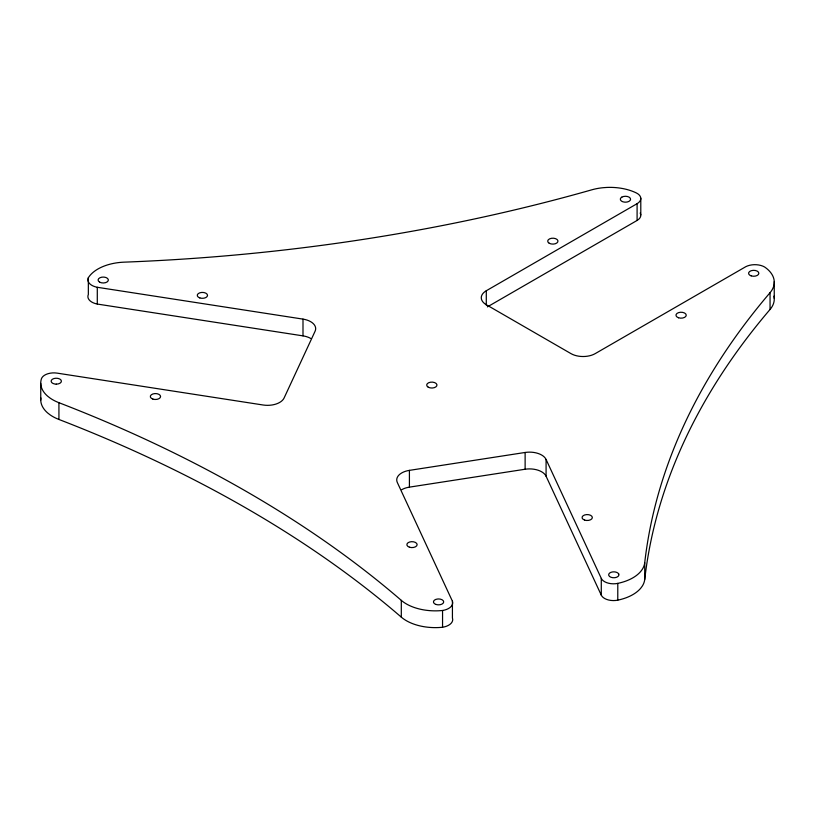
<?xml version="1.0" encoding="UTF-8"?>
<svg xmlns="http://www.w3.org/2000/svg" width="815" height="815" viewBox="0 0 815 815"><rect width="100%" height="100%" fill="white"/><g stroke="black" fill="none" stroke-linecap="round" stroke-linejoin="round"><path stroke-width="1.22" d="M40.882 397.914A40.923 23.625 0 0 0 47.779 413.062L50.153 414.896A40.923 23.625 0 0 0 58.925 419.46A1243.14 717.72 0 0 1 401.306 617.138A40.933 23.635 0 0 0 442.555 627.255A13.712 7.916 0 0 0 452.427 617.994L452.427 601.236L397.312 482.47A17.115 9.882 0 0 1 409.415 470.367L525.125 452.468A17.115 9.882 0 0 1 546.081 459.456L546.081 476.225L601.287 595.164A12.653 7.304 0 0 0 617.77 600.156A40.882 23.604 0 0 0 640.712 588.236L642.261 586.148A40.882 23.604 0 0 0 644.726 579.475A1243.14 717.72 0 0 1 770.053 309.456L770.053 292.687A40.923 23.625 0 0 0 764.602 266.994A13.712 7.916 0 0 0 745.786 266.688L595.195 353.629A17.115 9.882 0 0 1 570.989 353.629L486.29 304.728A17.115 9.882 0 0 1 486.29 290.751L637.096 203.679A12.653 7.304 0 0 0 636.342 192.941A40.923 23.625 0 0 0 607.012 187.43L603.09 187.705A40.893 23.604 0 0 0 591.843 189.803A1243.14 717.72 0 0 1 124.145 262.155A40.923 23.625 0 0 0 88.346 277.721L88.346 294.49A13.712 7.916 0 0 0 97.291 304.056L302.997 335.872A17.115 9.882 0 0 1 310.668 338.429M487.39 306.888L637.096 220.447A12.653 7.304 0 0 0 640.183 213.01M401.744 489.693A17.115 9.882 0 0 1 409.415 487.136L525.125 469.236A17.115 9.882 0 0 1 546.081 476.225M88.346 277.721A13.712 7.916 0 0 0 97.291 287.288L302.997 319.113A17.115 9.882 0 0 1 315.099 331.206L284.089 398.015A17.115 9.882 0 0 1 263.133 405.004L57.121 373.127A12.653 7.304 0 0 0 41.392 378.883A40.923 23.625 0 0 0 47.779 396.304L50.153 398.128A40.923 23.625 0 0 0 58.925 402.691A1243.14 717.72 0 0 1 401.306 600.37A40.933 23.635 0 0 0 442.555 610.486A13.712 7.916 0 0 0 452.427 601.236M546.081 459.456L601.287 578.395L601.287 595.164M774.25 281.644L774.25 298.412M770.053 292.687A1243.14 717.72 0 0 0 644.726 562.707L644.726 579.475M640.794 198.218L640.794 214.987M637.096 203.679L637.096 220.447M644.726 562.707A40.882 23.604 0 0 1 642.261 569.379L640.702 571.478A40.882 23.604 0 0 1 617.801 583.367L617.77 600.156M525.125 452.468L525.125 469.236M486.29 290.751L486.29 305.126M442.555 610.486L442.555 627.255M409.415 470.367L409.415 487.136M401.306 600.37L401.306 617.138M302.997 319.113L302.997 335.872M97.291 287.288L97.291 304.056M58.925 402.691L58.925 419.46M40.75 383.417L40.75 400.185M617.77 583.387A12.653 7.304 0 0 1 601.287 578.395M773.965 296.14A40.923 23.625 0 0 1 770.053 309.456M621.814 197.138L620.999 197.75A5.135 2.965 0 0 0 625.003 202.181A5.135 2.965 0 0 0 630.27 198.218A5.135 2.965 0 0 0 621.814 197.138M56.266 384.15L54.941 384.048A5.135 2.965 0 0 1 52.333 379.281A5.135 2.965 0 0 1 60.921 379.933A5.135 2.965 0 0 1 56.266 384.15M618.748 574.025L618.228 573.312A5.135 2.965 0 0 0 609.579 573.088A5.135 2.965 0 0 0 612.89 577.713A5.135 2.965 0 0 0 618.748 574.025M152.884 399.095A5.135 2.965 0 0 0 160.586 396.528A5.135 2.965 0 0 0 152.884 393.961A5.135 2.965 0 0 0 152.884 399.095M99.583 282.112A5.135 2.965 0 0 0 108.181 280.788A5.135 2.965 0 0 0 101.885 277.161A5.135 2.965 0 0 0 99.583 282.112M584.64 520.102A5.135 2.965 0 0 0 592.342 517.535A5.135 2.965 0 0 0 584.64 514.968A5.135 2.965 0 0 0 584.64 520.102M436.005 604.465A5.135 2.965 0 0 0 443.696 601.898A5.135 2.965 0 0 0 436.005 599.331A5.135 2.965 0 0 0 436.005 604.465M751.145 275.857A5.135 2.965 0 0 0 758.846 273.29A5.135 2.965 0 0 0 751.145 270.723A5.135 2.965 0 0 0 751.145 275.857M549.208 243.247A5.135 2.965 0 0 0 557.796 241.912A5.135 2.965 0 0 0 551.511 238.286A5.135 2.965 0 0 0 549.208 243.247M678.538 317.769A5.135 2.965 0 0 0 686.24 315.201A5.135 2.965 0 0 0 678.538 312.634A5.135 2.965 0 0 0 678.538 317.769M199.828 297.933A5.135 2.965 0 0 0 207.53 295.366A5.135 2.965 0 0 0 199.828 292.799A5.135 2.965 0 0 0 199.828 297.933M409.425 547.201A5.135 2.965 0 0 0 417.127 544.634A5.135 2.965 0 0 0 409.425 542.067A5.135 2.965 0 0 0 409.425 547.201M428.201 387.166A5.135 2.965 0 0 0 436.789 385.831A5.135 2.965 0 0 0 430.503 382.204A5.135 2.965 0 0 0 428.201 387.166"/></g></svg>
